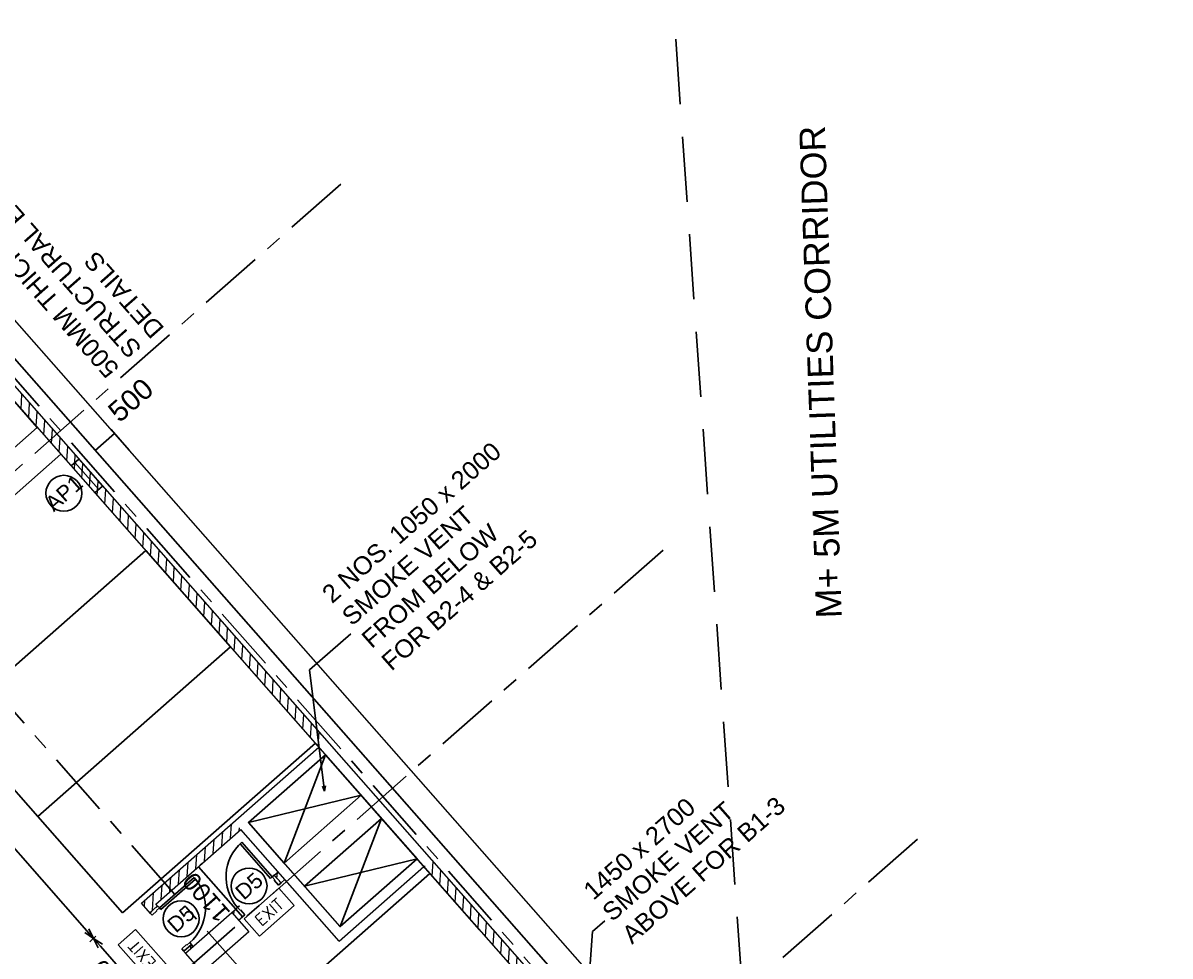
# Model space of a CAD drawing. Header units: millimetres. Extents: x 833681652 to 834427839, y 817425676 to 818089765.
# Drawn here: x 834360221 to 834382561, y 817984111 to 818002293 of the extents above; entities that cross this region are included whole.
import ezdxf
from ezdxf.enums import TextEntityAlignment as Align

# ---------------------------------------------------------------- set-up
doc = ezdxf.new("R2010")
doc.units = ezdxf.units.MM
doc.header["$LTSCALE"] = 100
doc.linetypes.add('Grid Line', pattern=[22.225, 12.7, -3.175, 3.175, -3.175])
doc.linetypes.add('HIDDENX2', pattern=[19.05, 12.7, -6.35])
for name, color, linetype in [('A-COLS', 3, 'Continuous'), ('DLN020__', 6, 'Continuous'), ('DLN030_1', 1, 'Continuous'), ('DLN0401_', 7, 'Continuous'), ('DLN210__', 7, 'Continuous'), ('DLN280__', 3, 'Continuous'), ('DLN580__', 4, 'Continuous'), ('DLN660', 1, 'Continuous'), ('DLN910__', 3, 'Continuous'), ('FITDOOR', 7, 'Continuous')]:
    doc.layers.add(name, color=color, linetype=linetype)
for name, color, linetype, lineweight in [('A-DOOR', 6, 'Continuous', 9), ('A-WALL', 7, 'Continuous', 9), ('DLN040__', 3, 'Continuous', 0)]:
    doc.layers.add(name, color=color, linetype=linetype, lineweight=lineweight)
doc.styles.add('romans', font='romans.shx')
doc.styles.get("Standard").update_dxf_attribs({"font": 'swiss.ttf'})
doc.styles.add('Swis721tBT', font='swissl.ttf')
doc.dimstyles.new('INTDIM', dxfattribs={"dimtxt": 200, "dimasz": 125, "dimexe": 100, "dimexo": 150, "dimgap": 80, "dimtad": 1, "dimdec": 0, "dimzin": 9, "dimdsep": 46, "dimtxsty": 'Swis721tBT', "dimblk": 'OPEN30', "dimcen": -125, "dimclrd": 256, "dimclre": 256, "dimclrt": 2, "dimaunit": 1, "dimadec": 1, "dimazin": 0, "dimtfac": 0.444444, "dimtdec": 0, "dimtix": 1, "dimtmove": 2, "dimatfit": 3, "dimldrblk": 'OPEN30', "dimfxl": 0, "dimtolj": 1, "dimlwd": -1, "dimlwe": -1, "dimarcsym": 0})
doc.dimstyles.new('INTDIM350', dxfattribs={"dimtxt": 350, "dimasz": 200, "dimexe": 100, "dimexo": 150, "dimgap": 100, "dimtad": 1, "dimdec": 0, "dimzin": 9, "dimdsep": 46, "dimtxsty": 'Swis721tBT', "dimblk": 'OPEN30', "dimcen": -125, "dimclrd": 256, "dimclre": 256, "dimclrt": 2, "dimaunit": 1, "dimadec": 1, "dimazin": 0, "dimtfac": 0.444444, "dimtdec": 0, "dimtix": 1, "dimtmove": 2, "dimatfit": 3, "dimldrblk": 'OPEN30', "dimfxl": 0, "dimtolj": 1, "dimlwd": -1, "dimlwe": -1, "dimarcsym": 0})
pattern_1 = [(86.3502, (834261331.75, 817978739.76), (-158.42802, 10.10571), [])]

# ---------------------------------------------------------------- blocks, each defined once
blk = doc.blocks.new('DLN_Parking - Parking - 2500 x 5000 _WL_-V2-Car Park_B2_F')
at = {"layer": 'DLN660'}
for p, q in [((2500, 0), (0, 0)), ((0, 0), (0, -5000)), ((2500, -5000), (2500, 0)), ((0, -5000), (2500, -5000))]:
    blk.add_line(p, q, dxfattribs=at)
blk = doc.blocks.new('DR1CD-flat-27')
at = {"layer": 'FITDOOR'}
for p, q in [((0, 900), (-45, 900)), ((-45, 0), (-45, 900)), ((0, 900), (0, 0)), ((0, 0), (-45, 0))]:
    blk.add_line(p, q, dxfattribs=at)
blk = doc.blocks.new('DR1CM-flat-25')
at = {"layer": 'FITDOOR', "color": 6}
blk.add_arc((0, 0), 900, 90, 180, dxfattribs=at)
blk = doc.blocks.new('DLN-Single Door - Opening 2 - 950 x2138 _WH_-1922936-Car Park_B2_F-flat-25')
at = {"layer": 'A-WALL', "lineweight": 25}
for p, q in [((-500, 100), (-500, -100)), ((500, 100), (500, -100))]:
    blk.add_line(p, q, dxfattribs=at)
at = {"layer": 'FITDOOR'}
for p, q in [((-450, 100), (-500, 100)), ((-500, 100), (-500, 62)), ((-488, 62), (-500, 62)), ((-450, 100), (-450, 25)), ((-438, 25), (-450, 25)), ((-438, 25), (-438, -100)), ((437, 25), (437, -100)), ((437, 25), (450, 25)), ((450, 100), (450, 25)), ((450, 100), (500, 100)), ((488, 62), (500, 62)), ((500, 100), (500, 62)), ((-500, -63), (-500, -100)), ((-488, -63), (-500, -63)), ((-438, -100), (-500, -100)), ((437, -100), (500, -100)), ((488, -63), (500, -63)), ((500, -63), (500, -100))]:
    blk.add_line(p, q, dxfattribs=at)
at = {"layer": 'A-WALL'}
for name in ['DR1CM-flat-25', 'DR1CD-flat-27']:
    blk.add_blockref(name, (450, 100), dxfattribs=at)
blk = doc.blocks.new('DLN-Single Door - Opening 5 -  950 x 2025 _WH_-1665005-Car Park_B2_F-flat-25')
at = {"layer": 'A-WALL'}
blk.add_blockref('DLN-Single Door - Opening 2 - 950 x2138 _WH_-1922936-Car Park_B2_F-flat-25', (-5, 0), dxfattribs=at)
blk = doc.blocks.new('DR1CD-flat-30')
at = {"layer": 'FITDOOR'}
for p, q in [((0, 0), (0, -45)), ((900, 0), (0, 0)), ((900, 0), (900, -45)), ((0, -45), (900, -45))]:
    blk.add_line(p, q, dxfattribs=at)
blk = doc.blocks.new('DR1CM-flat-28')
at = {"layer": 'FITDOOR', "color": 6}
blk.add_arc((0, 0), 900, 270, 0, dxfattribs=at)
blk = doc.blocks.new('DLN-Single Door - Opening 2 - 950 x2138 _WH_-1922936-Car Park_B2_F-flat-28')
at = {"layer": 'A-WALL', "lineweight": 25}
for p, q in [((100, 500), (-100, 500)), ((100, -500), (-100, -500))]:
    blk.add_line(p, q, dxfattribs=at)
at = {"layer": 'FITDOOR'}
for p, q in [((-100, 438), (-100, 500)), ((-63, 500), (-100, 500)), ((-63, 488), (-63, 500)), ((100, 450), (25, 450)), ((25, 438), (25, 450)), ((100, 500), (62, 500)), ((62, 488), (62, 500)), ((100, 450), (100, 500)), ((25, 438), (-100, 438)), ((-100, -438), (-100, -500)), ((25, -438), (-100, -438)), ((25, -438), (25, -450)), ((-63, -500), (-100, -500)), ((-63, -488), (-63, -500)), ((100, -450), (25, -450)), ((62, -488), (62, -500)), ((100, -500), (62, -500)), ((100, -450), (100, -500))]:
    blk.add_line(p, q, dxfattribs=at)
at = {"layer": 'A-WALL'}
for name in ['DR1CD-flat-30', 'DR1CM-flat-28']:
    blk.add_blockref(name, (100, 450), dxfattribs=at)
blk = doc.blocks.new('DLN-Single Door - Opening 5 -  950 x 2025 _WH_-1665005-Car Park_B2_F-flat-28')
at = {"layer": 'A-WALL'}
blk.add_blockref('DLN-Single Door - Opening 2 - 950 x2138 _WH_-1922936-Car Park_B2_F-flat-28', (0, -5), dxfattribs=at)
blk = doc.blocks.new('_Open30')
at = {"color": 0, "linetype": 'ByBlock', "lineweight": -2}
for p, q in [((-1, 0.27), (0, 0)), ((0, 0), (-1, -0.27)), ((0, 0), (-1, 0))]:
    blk.add_line(p, q, dxfattribs=at)
blk = doc.blocks.new('*D178')
at = {"layer": 'Defpoints', "color": 0}
for p in [(834362004, 817994293), (834362386, 817993858, 0), (834362010, 817993528)]:
    blk.add_point(p, dxfattribs=at)
at = {"layer": 'DLN030_1', "linetype": 'Continuous'}
for p, q in [((834362287, 817993971), (834361938, 817994368)), ((834361628, 817993962), (834362004, 817994293)), ((834361911, 817993641), (834361562, 817994037))]:
    blk.add_line(p, q, dxfattribs=at)
at = {"layer": 'DLN030_1', "color": 2, "insert": (834362320, 817994944), "char_height": 400, "attachment_point": 5, "rotation": 41.3503, "style": 'Swis721tBT'}
blk.add_mtext('\\A1;500', dxfattribs=at)
blk = doc.blocks.new('FSEX')
at = {"layer": 'DLN580__'}
for p, q in [((0, 0.5), (0, 0)), ((0, 0.5), (1, 0.5)), ((1, 0.5), (1, 0)), ((0, 0), (1, 0))]:
    blk.add_line(p, q, dxfattribs=at)
at = {"layer": 'DLN580__', "style": 'romans'}
blk.add_text('EXIT', height=0.25, dxfattribs=at).set_placement((0.5, 0.25), align=Align.MIDDLE)
blk = doc.blocks.new('*D222')
at = {"layer": 'Defpoints', "color": 0}
for p in [(834363562, 817985786, 0), (834363637, 817985852), (834364289, 817984961)]:
    blk.add_point(p, dxfattribs=at)
at = {"layer": 'DLN030_1', "linetype": 'Continuous'}
for p, q in [((834363674, 817985885), (834363712, 817985918)), ((834364364, 817985027), (834363637, 817985852)), ((834364401, 817985060), (834364439, 817985093))]:
    blk.add_line(p, q, dxfattribs=at)
at = {"layer": 'DLN030_1', "color": 2, "insert": (834363790, 817985255), "char_height": 350, "attachment_point": 5, "rotation": 131.3502, "style": 'Swis721tBT'}
blk.add_mtext('\\A1;1100', dxfattribs=at)
blk = doc.blocks.new('*D278')
at = {"layer": 'Defpoints', "color": 0}
for p in [(834356641, 817990086), (834361755, 817984596), (834361596, 817984456)]:
    blk.add_point(p, dxfattribs=at)
at = {"layer": 'DLN030_1', "linetype": 'Continuous'}
for p, q in [((834356528, 817989987), (834356566, 817990020)), ((834356773, 817989936), (834361464, 817984606)), ((834361643, 817984497), (834361521, 817984389))]:
    blk.add_line(p, q, dxfattribs=at)
at = {"layer": 'DLN030_1', "xscale": 200, "yscale": 200, "zscale": 200}
for p, rotation in [((834356641, 817990086), 131.3502635480299), ((834361596, 817984456), 311.3502635480299)]:
    blk.add_blockref('_Open30', p, dxfattribs=dict(at, rotation=rotation))
at = {"layer": 'DLN030_1', "color": 2, "insert": (834358908, 817987086), "char_height": 350, "attachment_point": 5, "rotation": 131.3503, "style": 'Swis721tBT'}
blk.add_mtext('\\A1;7500', dxfattribs=at)
blk = doc.blocks.new('*D279')
at = {"layer": 'Defpoints', "color": 0}
for p in [(834361755, 817984596), (834363025, 817983182), (834362851, 817983029)]:
    blk.add_point(p, dxfattribs=at)
at = {"layer": 'DLN030_1', "linetype": 'Continuous'}
for p, q in [((834361643, 817984497), (834361521, 817984389)), ((834361728, 817984305), (834362719, 817983179)), ((834362912, 817983083), (834362776, 817982963))]:
    blk.add_line(p, q, dxfattribs=at)
at = {"layer": 'DLN030_1', "xscale": 200, "yscale": 200, "zscale": 200}
for p, rotation in [((834361596, 817984456), 131.3502635480299), ((834362851, 817983029), 311.3502635480299)]:
    blk.add_blockref('_Open30', p, dxfattribs=dict(at, rotation=rotation))
at = {"layer": 'DLN030_1', "color": 2, "insert": (834362013, 817983557), "char_height": 350, "attachment_point": 5, "rotation": 131.3503, "style": 'Swis721tBT'}
blk.add_mtext('\\A1;1900', dxfattribs=at)

msp = doc.modelspace()

# ---------------------------------------------------------------- hatches: boundary and pattern name
at = {"layer": 'A-WALL'}
h = msp.add_hatch(dxfattribs=at)
h.set_pattern_fill('ANSI31', scale=50)
h.set_pattern_definition(pattern_1)
h.paths.add_polyline_path([(834365982.3, 817988182.3), (834366132.4, 817988314.4), (834341423.7, 818016390.1), (834341273.6, 818016257.9)])
h = msp.add_hatch(dxfattribs=at)
h.set_pattern_fill('ANSI31', scale=50)
h.set_pattern_definition(pattern_1)
h.paths.add_polyline_path([(834362694.3, 817984955.6), (834362844.4, 817985087.7), (834362811.4, 817985125.3), (834364462.9, 817986578.7), (834364330.8, 817986728.9), (834362529.1, 817985143.3)])
h = msp.add_hatch(dxfattribs=at)
h.set_pattern_fill('ANSI31', scale=50)
h.set_pattern_definition(pattern_1)
h.paths.add_polyline_path([(834366444.9, 817968811.9), (834371849.8, 817973568.6), (834369305.8, 817976459.2), (834373146.6, 817979839.4), (834373108.2, 817980388), (834368180.5, 817985987.3), (834368030.3, 817985855.2), (834372913.4, 817980306.6), (834372940.2, 817979924.2), (834368986, 817976444.2), (834369118.2, 817976294.1), (834369155.7, 817976327.1), (834371567.5, 817973586.6), (834366312.7, 817968962)])
h = msp.add_hatch(dxfattribs=at)
h.set_pattern_fill('ANSI31', scale=50)
h.set_pattern_definition(pattern_1)
h.paths.add_polyline_path([(834365246.7, 817985536.7), (834365321.7, 817985602.8), (834365189.6, 817985752.9), (834365114.6, 817985686.9)])
h = msp.add_hatch(dxfattribs=at)
h.set_pattern_fill('ANSI31', scale=50)
h.set_pattern_definition(pattern_1)
h.paths.add_polyline_path([(834364420.9, 817984810), (834364496, 817984876.1), (834364363.9, 817985026.2), (834364288.8, 817984960.2)])
h = msp.add_hatch(dxfattribs=at)
h.set_pattern_fill('ANSI31', scale=50)
h.set_pattern_definition(pattern_1)
h.paths.add_polyline_path([(834363388, 817984167.4), (834363538.1, 817984299.5), (834363505.1, 817984337), (834363354.9, 817984204.9)])

# ---------------------------------------------------------------- linework, layer by layer
at = {"layer": 'A-COLS', "lineweight": 18}
for p, q in [((834373935.9, 817980734.9, 0), (834339456.5, 818019912, -0.1)), ((834339080.9, 818019582, -0.1), (834373448.9, 817980531.4)), ((834373448.9, 817980531.4), (834339081.2, 818019581.6, -0.1)), ((834363387.7, 817984167.7), (834364288.6, 817984960.5)), ((834364288.6, 817984960.5), (834364618.9, 817984585.2)), ((834364618.9, 817984585.2), (834363718.1, 817983792.4)), ((834363718.1, 817983792.4), (834363387.7, 817984167.7))]:
    msp.add_line(p, q, dxfattribs=at)
at = {"layer": 'A-DOOR'}
msp.add_line((834361233.7, 817993729.4, -0.1), (834361697.3, 817993202.6, -0.1), dxfattribs=at)
for points in [[(834361308.8, 817993795.4, -0.1), (834361158.6, 817993663.3, -0.1)], [(834361308.8, 817993795.4, -0.1), (834361158.6, 817993663.3, -0.1)], [(834361772.4, 817993268.7, -0.1), (834361622.3, 817993136.5, -0.1)], [(834361772.4, 817993268.7, -0.1), (834361622.3, 817993136.5, -0.1)]]:
    msp.add_polyline3d(points, dxfattribs=at)
at = {"layer": 'A-WALL'}
for p, q in [((834340101.9, 818017892.1), (834373108, 817980388.4)), ((834343783.8, 818013405.7, -0.1), (834372913.2, 817980307, -0.1)), ((834361308.8, 817993795.4, -0.1), (834361772.4, 817993268.7, -0.1)), ((834367898, 817986005.7), (834366114.2, 817988032.5, -0.1)), ((834367898, 817986005.7), (834366114.2, 817988032.5, -0.1)), ((834369113.6, 817984624.4, -0.1), (834366114.2, 817988032.5, -0.1)), ((834366378.4, 817984402), (834364462.7, 817986579.1, -0.1)), ((834366396.6, 817984684.4), (834364612.8, 817986711.2, -0.1)), ((834366396.4, 817984684.2), (834367898, 817986005.7)), ((834365114.3, 817985687.3, -0.1), (834365189.3, 817985753.3, 0)), ((834366378.4, 817984401.9, 0), (834368030.1, 817985855.5)), ((834365246.5, 817985537.1, -0.1), (834365321.5, 817985603.1, 0))]:
    msp.add_line(p, q, dxfattribs=at)
at = {"layer": 'A-WALL', "lineweight": 18}
for p, q in [((834362528.9, 817985143.6, -0.1), (834365982, 817988182.7, -0.1)), ((834364612.8, 817986711.2, -0.1), (834366114.2, 817988032.5, -0.1)), ((834362811.2, 817985125.6, -0.1), (834364462.7, 817986579.1, -0.1)), ((834362707.3, 817984940.9, -0.1), (834362528.9, 817985143.6, -0.1)), ((834362857.4, 817985073.1, -0.1), (834362811.2, 817985125.6, -0.1)), ((834364288.6, 817984960.5, -0.1), (834364363.6, 817985026.6, -0.1)), ((834364420.7, 817984810.4, -0.1), (834364495.8, 817984876.5, -0.1)), ((834363537.9, 817984299.9, -0.1), (834363485, 817984359.9, -0.1)), ((834363387.7, 817984167.7, -0.1), (834363334.9, 817984227.8, -0.1))]:
    msp.add_line(p, q, dxfattribs=at)
at = {"layer": 'A-WALL'}
msp.add_lwpolyline([(834364612.8, 817986711.2), (834366114.2, 817988032.5), (834367898, 817986005.7), (834366396.6, 817984684.4)], close=True, dxfattribs=at)
at = {"layer": 'DLN020__', "linetype": 'Grid Line'}
for p, q in [((834382561.3, 817969798.3), (834318796.6, 818042251.8)), ((834379333.4, 817966957.5), (834315568.7, 818039411)), ((834366411.1, 817999150.6), (834297073.2, 817938128)), ((834372687.4, 817992019.1), (834303349.5, 817930996.4)), ((834377642.3, 817986389), (834308304.5, 817925366.3))]:
    msp.add_line(p, q, dxfattribs=at)
at = {"layer": 'DLN0401_', "color": 0}
for centre in [(834361019, 817993128.7), (834364624, 817985476.5, 0.1), (834363300.7, 817984836.8, 0.1)]:
    msp.add_circle(centre, 350, dxfattribs=at)
at = {"layer": 'DLN210__', "lineweight": 13}
for points in [[(834361158.6, 817993663.3, -0.1), (834361308.8, 817993795.4, -0.1)], [(834361622.3, 817993136.5, -0.1), (834361772.4, 817993268.7, -0.1)]]:
    msp.add_polyline3d(points, dxfattribs=at)
at = {"layer": 'DLN280__', "color": 4, "linetype": 'Continuous', "ltscale": 0.2}
for p, q in [((834366114.2, 817988032.5, -0.1), (834365306.5, 817985923)), ((834364612.8, 817986711.2, -0.1), (834366807.9, 817987244.3)), ((834364612.8, 817986711.2, -0.1), (834366807.9, 817987244.3)), ((834367204.3, 817986793.9), (834366396.4, 817984684.2)), ((834367204.3, 817986793.9), (834366396.4, 817984684.2)), ((834365702.9, 817985472.6), (834367898, 817986005.7)), ((834365702.9, 817985472.6), (834367898, 817986005.7))]:
    msp.add_line(p, q, dxfattribs=at)
for points in [[(834365306.5, 817985923), (834366807.9, 817987244.3), (834366114.2, 817988032.5), (834364612.8, 817986711.2)], [(834365702.9, 817985472.6), (834367204.3, 817986793.9), (834367898, 817986005.7), (834366396.6, 817984684.4)]]:
    msp.add_lwpolyline(points, close=True, dxfattribs=at)
at = {"layer": 'DLN910__', "color": 5, "linetype": 'HIDDENX2'}
msp.add_line((834378337.3, 817924695.8), (834370736.1, 818033425.8), dxfattribs=at)
msp.add_line((834378337.3, 817924695.8), (834370736.1, 818033425.8), dxfattribs=at)

# ---------------------------------------------------------------- block references
at = {"layer": 'A-WALL', "rotation": 41.35026354792093}
for name, p in [('DLN-Single Door - Opening 5 -  950 x 2025 _WH_-1665005-Car Park_B2_F-flat-25', (834364808.8, 817985285.2, -0.1)), ('DLN-Single Door - Opening 5 -  950 x 2025 _WH_-1665005-Car Park_B2_F-flat-28', (834363096.1, 817984650.4, -0.1))]:
    msp.add_blockref(name, p, dxfattribs=at)
at = {"layer": 'DLN580__'}
for p, xscale, yscale, zscale, rotation in [((834364826.1, 817984501.1, -0.1), 899.9999999999999, 899.9999999999999, 899.9999999999999, 41.35019582796013), ((834363009.6, 817983951.4, -0.3), 900, 900, 900, 131.3501958028609)]:
    msp.add_blockref('FSEX', p, dxfattribs=dict(at, xscale=xscale, yscale=yscale, zscale=zscale, rotation=rotation))
at = {"layer": 'DLN660'}
for p, rotation in [((834356745.1, 817991110), 131.3502635479143), ((834366044.9, 817980543), 131.3438051770923)]:
    msp.add_blockref('DLN_Parking - Parking - 2500 x 5000 _WL_-V2-Car Park_B2_F', p, dxfattribs=dict(at, rotation=rotation))
at = {"layer": 'DLN660', "xscale": -1, "rotation": 131.3502635479254}
for p in [(834357207.6, 817990584.6), (834358859.2, 817988707.9), (834360510.9, 817986831.1)]:
    msp.add_blockref('DLN_Parking - Parking - 2500 x 5000 _WL_-V2-Car Park_B2_F', p, dxfattribs=at)

# ---------------------------------------------------------------- texts
at = {"layer": 'DLN0401_', "style": 'Swis721tBT'}
for s, p in [('AP1', (834361019, 817993128.7)), ('D5', (834364624, 817985476.5, 0.1)), ('D5', (834363300.7, 817984836.8, 0.1))]:
    msp.add_text(s, height=300, rotation=41.3502, dxfattribs=at).set_placement(p, align=Align.MIDDLE_CENTER)
at = {"layer": 'DLN040__', "char_height": 350, "attachment_point": 1}
for s, insert, width, rotation in [('500MM THICK RETAINING WALL TO STRUCTURAL ENGINEERS DETAILS', (834361851.3, 817995340), 8442.497, 131.35026), ('2 NOS. 1050 x 2000\\PSMOKE VENT {\\C7;FROM BELOW} FOR B2-4 & B2-5', (834366009.6, 817991228.7), 4455.516, 41.35026)]:
    msp.add_mtext(s, dxfattribs=dict(at, insert=insert, width=width, rotation=rotation))
at = {"layer": 'DLN040__', "char_height": 350, "attachment_point": 1, "rotation": 41.35026}
for s, width, insert in [('1450 x 2700', 3761.783, (834371098.5, 817985446.3)), ('SMOKE VENT ABOVE FOR B1-3', 4327.783, (834371465.5, 817985029.3))]:
    msp.add_mtext_dynamic_manual_height_columns(s, width=width, gutter_width=1, heights=[0], dxfattribs=dict(at, insert=insert))
at = {"layer": 'DLN910__', "color": 7, "linetype": 'HIDDENX2', "insert": (834375671.2, 817990683.1), "char_height": 500, "attachment_point": 1, "rotation": 91.98737}
msp.add_mtext_dynamic_manual_height_columns('M+ 5M UTILITIES CORRIDOR', width=9408.911, gutter_width=1, heights=[0], dxfattribs=at)

# ---------------------------------------------------------------- dimensions: what is measured, and where the dimension line sits
at = {"layer": 'DLN030_1'}
dim = msp.add_linear_dim(base=(834362004, 817994292.6, -0.1), p1=(834362010.5, 817993527.9, -0.1), p2=(834362386.1, 817993858.5), angle=41.35026, dimstyle='INTDIM', override={"dimtxt": 400, "dimasz": 200, "dimarcsym": 2}, dxfattribs=at)
dim.commit()
dim.dimension.update_dxf_attribs({"geometry": '*D178', "text_midpoint": (834362320.3, 817994943.8, -0.1), "dimtype": 160})
for base, p1, p2, angle, picture, middle in [((834361595.7, 817984455.5), (834356640.7, 817990085.7), (834361755.3, 817984596), 131.35026, '*D278', (834358908.1, 817987085.7)), ((834363636.9, 817985852.3), (834364288.5, 817984960.5), (834363561.8, 817985786.3, -0.1), 131.3502, '*D222', (834363790.2, 817985254.6)), ((834362850.9, 817983029.2), (834361755.3, 817984596), (834363025, 817983182.5), 131.35026, '*D279', (834362013.2, 817983557.5))]:
    dim = msp.add_linear_dim(base=base, p1=p1, p2=p2, angle=angle, dimstyle='INTDIM350', dxfattribs=at)
    dim.commit()
    dim.dimension.update_dxf_attribs({"geometry": picture, "text_midpoint": middle})

# ---------------------------------------------------------------- leaders
at = {"layer": 'DLN030_1', "color": 1}
for points in [[(834366096.7, 817987324.7), (834365804.6, 817989687.6), (834366604.6, 817990391.7)], [(834371004.5, 817980248.6, 0), (834371315.8, 817984588.4, 0), (834371554.9, 817984798.8, 0)]]:
    msp.add_leader(points, dimstyle='INTDIM', override={"dimtxt": 100, "dimasz": 100, "dimgap": 30, "dimtad": 0, "dimarcsym": 2}, dxfattribs=at)

doc.saveas('drawing.dxf')
